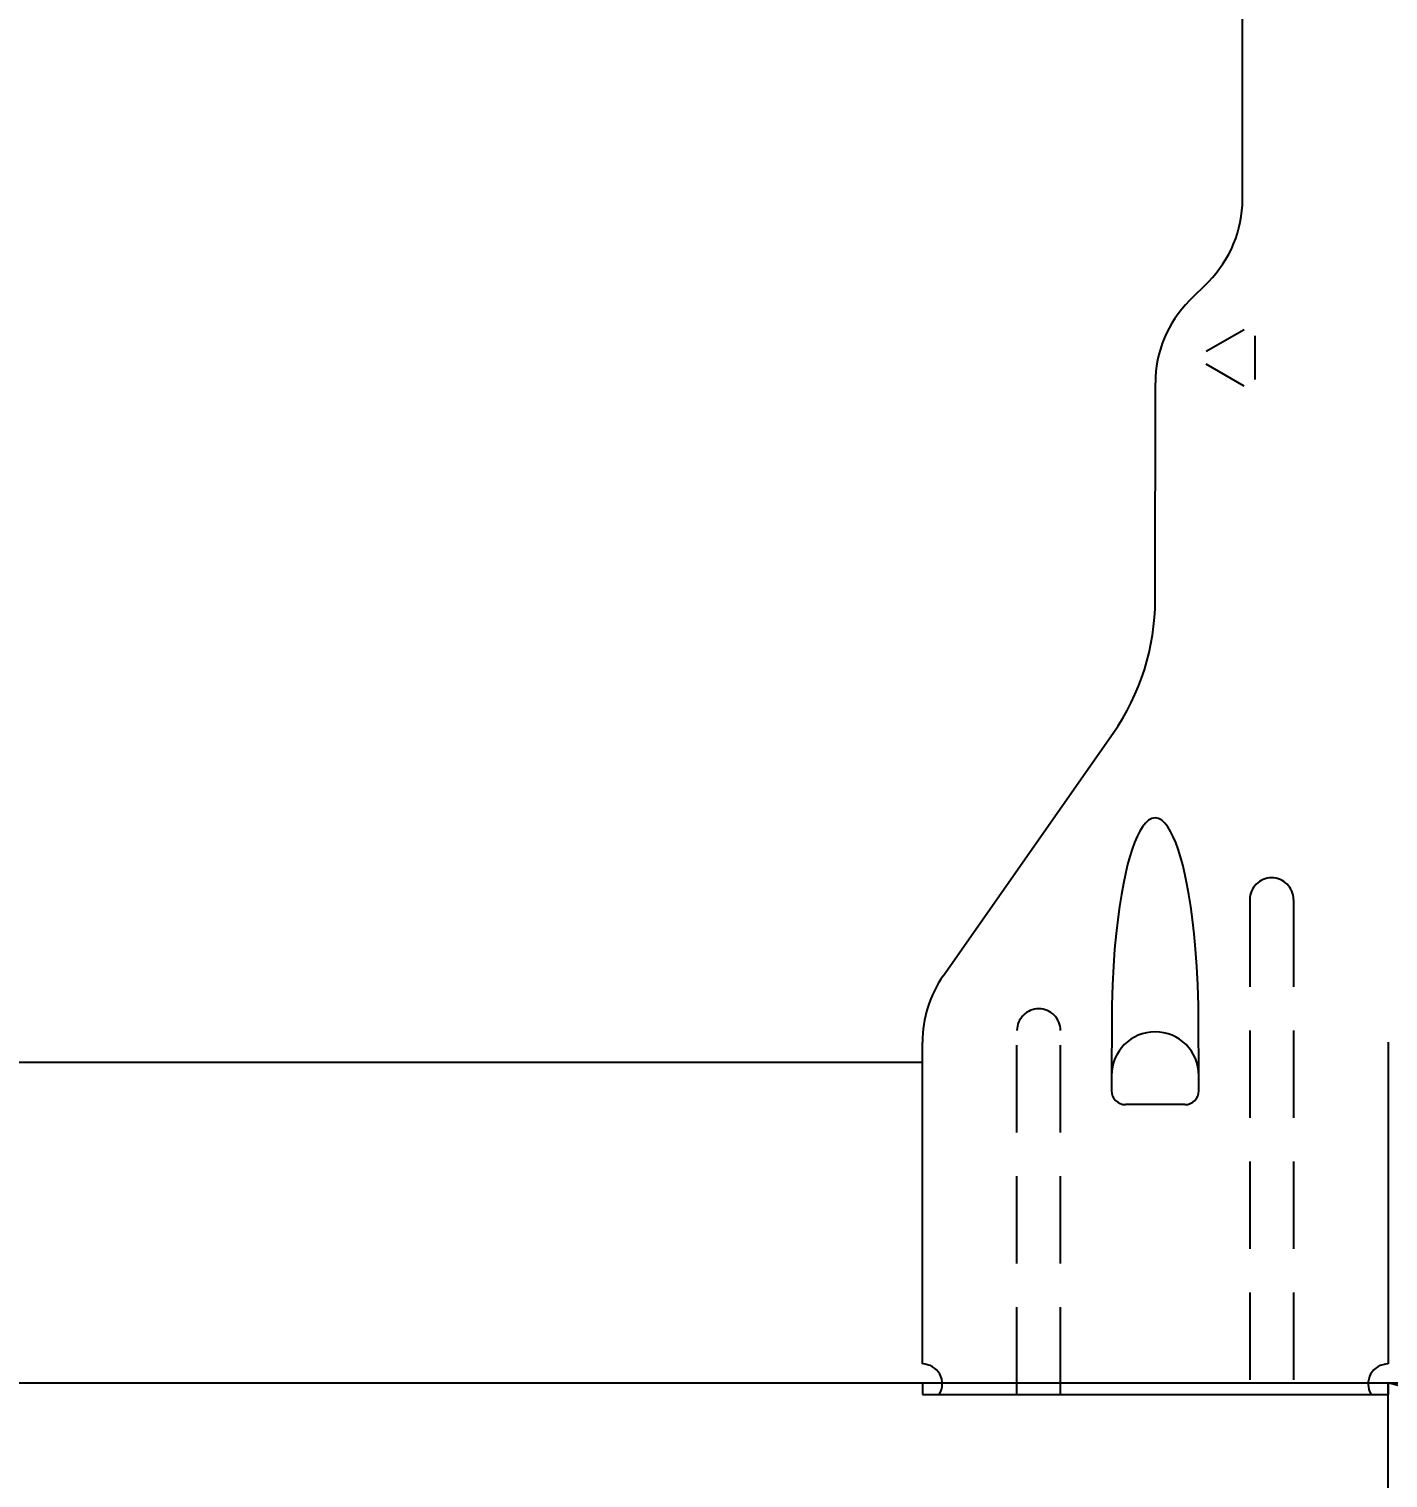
# Model space of a CAD drawing. Header units: inches. Extents: x -2661 to 42767, y -1222 to 9099.
# Drawn here: x -1104.63 to -1098.79, y 2641.67 to 2647.89 of the extents above; entities that cross this region are included whole.
import ezdxf
from ezdxf import colors
from ezdxf.entities.mleader import LeaderData, LeaderLine
from ezdxf.math import Vec2, Vec3

# ---------------------------------------------------------------- set-up
doc = ezdxf.new("R2010")
doc.units = ezdxf.units.IN
doc.header["$LTSCALE"] = 12
doc.header["$MEASUREMENT"] = 0
doc.linetypes.add('HIDDEN2', pattern=[0.1875, 0.125, -0.0625])
doc.linetypes.add('HIDDEN4', pattern=[0.09375, 0.0625, -0.03125])
doc.layers.get('0').update_dxf_attribs({"linetype": 'CONTINUOUS'})
doc.layers.add('DESIGNER COMMENTS', color=221, linetype='CONTINUOUS', plot=False)
for name, color, linetype in [('S-ANNO-NOTE', 4, 'CONTINUOUS'), ('S-SIMPSON', 2, 'CONTINUOUS'), ('S-WOOD', 3, 'CONTINUOUS')]:
    doc.layers.add(name, color=color, linetype=linetype)
doc.styles.add('Arial', font='arial.ttf', dxfattribs={"width": 0.85})

# ---------------------------------------------------------------- blocks, each defined once
blk = doc.blocks.new('*U1284')
blk.add_lwpolyline([(1.5, -5.5), (0, -5.5), (0, 0), (1.5, 0)], close=True)
at = {"layer": 'S-WOOD', "color": 2}
for p, q in [((1.5, -5.5), (0, 0)), ((1.5, 0), (0, -5.5))]:
    blk.add_line(p, q, dxfattribs=at)
blk = doc.blocks.new('IUS-11-78-Right')
for p, q in [((-0.875, -6.7929), (-0.875, -0.6908)), ((-1.1028, -7.2278), (-1.0214, -7.1464)), ((-0.8677, -7.3527), (-1.0304, -7.4467)), ((-0.8208, -7.5672), (-0.8208, -7.3793)), ((-0.8677, -7.5948), (-1.0304, -7.5008)), ((-1.25, -8.5123), (-1.2493, -7.581)), ((-2.1596, -10.1259), (-1.4308, -9.0851)), ((-1.2782, -9.4589), (-1.2918, -9.4712)), ((-1.264, -9.4512), (-1.2782, -9.4589)), ((-1.2498, -9.4488), (-1.264, -9.4512)), ((-1.2356, -9.4515), (-1.2498, -9.4488)), ((-1.2215, -9.4594), (-1.2356, -9.4515)), ((-1.3163, -9.5067), (-1.3276, -9.5292)), ((-1.3044, -9.4873), (-1.3163, -9.5067)), ((-1.2918, -9.4712), (-1.3044, -9.4873)), ((-1.208, -9.4719), (-1.2215, -9.4594)), ((-1.1954, -9.4881), (-1.208, -9.4719)), ((-1.1836, -9.5075), (-1.1954, -9.4881)), ((-1.1724, -9.53), (-1.1836, -9.5075)), ((-1.3487, -9.5832), (-1.3587, -9.615)), ((-1.3383, -9.5547), (-1.3487, -9.5832)), ((-1.3276, -9.5292), (-1.3383, -9.5547)), ((-1.1617, -9.5555), (-1.1724, -9.53)), ((-1.1514, -9.5841), (-1.1617, -9.5555)), ((-1.3587, -9.615), (-1.3683, -9.6501)), ((-1.1415, -9.6158), (-1.1514, -9.5841)), ((-1.1319, -9.6509), (-1.1415, -9.6158)), ((-1.3776, -9.6888), (-1.3865, -9.7314)), ((-1.3683, -9.6501), (-1.3776, -9.6888)), ((-1.1226, -9.6896), (-1.1319, -9.6509)), ((-1.1137, -9.7321), (-1.1226, -9.6896)), ((-1.3865, -9.7314), (-1.395, -9.778)), ((-1.1052, -9.7787), (-1.1137, -9.7321)), ((-1.4032, -9.8291), (-1.4108, -9.8851)), ((-1.395, -9.778), (-1.4032, -9.8291)), ((-1.0971, -9.8297), (-1.1052, -9.7787)), ((-1.0895, -9.8856), (-1.0971, -9.8297)), ((-1.4108, -9.8851), (-1.4178, -9.9463)), ((-1.0825, -9.9467), (-1.0895, -9.8856)), ((-1.4178, -9.9463), (-1.4241, -10.0132)), ((-1.0763, -10.0136), (-1.0825, -9.9467)), ((-1.4241, -10.0132), (-1.4295, -10.0864)), ((-1.0709, -10.0868), (-1.0763, -10.0136)), ((-1.4295, -10.0864), (-1.4337, -10.1666)), ((-1.0666, -10.1668), (-1.0709, -10.0868)), ((-1.4337, -10.1666), (-1.4366, -10.2544)), ((-1.0638, -10.2545), (-1.0666, -10.1668)), ((-1.4366, -10.2544), (-1.4375, -10.6207)), ((-1.0625, -10.6207), (-1.0638, -10.2545)), ((-2.25, -11.7945), (-2.25, -10.4126)), ((-0.25, -10.4119), (-0.25, -11.7945)), ((-1.1225, -10.6807), (-1.3775, -10.6807)), ((-2.25, -11.875), (-2.25, -11.925)), ((-0.25, -11.875), (-0.25, -11.925)), ((-2.25, -11.925), (-0.25, -11.925))]:
    blk.add_line(p, q)
at = {"linetype": 'HIDDEN4', "ltscale": 0.5}
for p, q in [((-0.8438, -9.8), (-0.8438, -11.925)), ((-0.6562, -9.8), (-0.6562, -11.925)), ((-1.8438, -11.925), (-1.8438, -10.3625)), ((-1.6562, -11.925), (-1.6562, -10.3625))]:
    blk.add_line(p, q, dxfattribs=at)
at = {"linetype": 'Continuous'}
for p, q in [((-2.25, -11.875), (-2.1646, -11.875)), ((-0.3354, -11.875), (-0.25, -11.875))]:
    blk.add_line(p, q, dxfattribs=at)
for centre, radius, start, end in [((-1.375, -6.7929), 0.5, 315, 0), ((-0.7493, -7.5814), 0.5, 135, 179.95491), ((-2.25, -8.5116), 1, 325, 359.95491), ((-1.75, -10.4126), 0.5, 145, 180), ((-1.25, -10.5557), 0.1875, 0, 180), ((-1.25, -10.5557), 0.1875, 0, 180), ((-1.3775, -10.6207), 0.06, 180, 270), ((-1.1225, -10.6207), 0.06, 270, 0), ((-2.25, -11.88), 0.0855, 328.24314, 90), ((-0.25, -11.88), 0.0855, 90, 211.75686)]:
    blk.add_arc(centre, radius, start, end)
at = {"linetype": 'HIDDEN2'}
for centre in [(-0.75, -9.8), (-1.75, -10.3625)]:
    blk.add_arc(centre, 0.0938, 0, 180, dxfattribs=at)
blk = doc.blocks.new('*U1395')
at = {"layer": 'S-SIMPSON', "xscale": -1}
blk.add_blockref('IUS-11-78-Right', (0, 0), dxfattribs=at)

msp = doc.modelspace()

# ---------------------------------------------------------------- linework, layer by layer
at = {"layer": 'S-WOOD'}
msp.add_lwpolyline([(-1136.29159, 2642.07881), (-1098.54159, 2642.07881), (-1098.54159, 2653.95381), (-1136.29159, 2653.95381)], dxfattribs=at)
at = {"layer": 'S-WOOD', "color": 2}
msp.add_lwpolyline([(-1100.79159, 2643.45381), (-1136.29159, 2643.45381)], dxfattribs=at)

# ---------------------------------------------------------------- block references
at = {"layer": 'S-SIMPSON', "xscale": -1}
msp.add_blockref('*U1395', (-1098.54159, 2653.95381), dxfattribs=at)
at = {"layer": 'S-WOOD', "rotation": 270}
msp.add_blockref('*U1284', (-1093.29159, 2642.07881), dxfattribs=at)

# ---------------------------------------------------------------- leaders
at = {"layer": 'DESIGNER COMMENTS'}
ml = msp.add_multileader_mtext('Standard', dxfattribs=at)
ml.set_content('\\A1;{\\C221;**OR REMOVE BLOCKING  AND CHECK STEEL BEAM FOR COMPRESSION/FULLY UNBRACED**}', color=4, style='Arial')
ml.set_leader_properties(color=2)
ml.build(insert=Vec2(0, 0))
ml.multileader.update_dxf_attribs({"dogleg_length": 0.36, "arrow_head_size": 1.3125, "scale": 12})
ctx = ml.context
ctx.base_point, ctx.scale, ctx.char_height, ctx.arrow_head_size, ctx.landing_gap_size, ctx.plane_origin = Vec3(-919.29777, 2809.54938), 12, 1.125, 1.3125, 1.08, Vec3(-896.24507, 3109.25481)
ctx.text_align_type = 2
notes = []
notes.append((ctx, [(0, (0, 0, 0), (0, 0), (1, 0), 1, [])]))
ctx.mtext.insert, ctx.mtext.width, ctx.mtext.alignment, ctx.mtext.flow_direction = Vec3(-900.59759, 2810.12148), 18.6130968, 3, 5
ml = msp.add_multileader_mtext('Standard', dxfattribs=at)
ml.set_content('\\A1;{\\C221;**OR REMOVE BLOCKING  AND CHECK STEEL BEAM FOR COMPRESSION/FULLY UNBRACED**}', color=4, style='Arial')
ml.set_leader_properties(color=2)
ml.build(insert=Vec2(0, 0))
ml.multileader.update_dxf_attribs({"dogleg_length": 0.36, "arrow_head_size": 1.3125, "scale": 12})
ctx = ml.context
ctx.base_point, ctx.scale, ctx.char_height, ctx.arrow_head_size, ctx.landing_gap_size, ctx.plane_origin = Vec3(-899.76304, 2702.80006), 12, 1.125, 1.3125, 1.08, Vec3(-876.71034, 3002.50548)
ctx.text_align_type = 2
notes.append((ctx, [(0, (0, 0, 0), (0, 0), (1, 0), 1, [])]))
ctx.mtext.insert, ctx.mtext.width, ctx.mtext.alignment, ctx.mtext.flow_direction = Vec3(-881.06286, 2703.37215), 18.6130968, 3, 5
at = {"layer": 'S-ANNO-NOTE'}
ml = msp.add_multileader_mtext('Standard', dxfattribs=at)
ml.set_content('"A35" CLIPS PER SHEAR WALL SCHEDULE', color=4, style='Arial')
ml.set_leader_properties(color=2)
ml.build(insert=Vec2(0, 0))
ml.multileader.update_dxf_attribs({"dogleg_length": 0.125, "arrow_head_size": 1.3125, "scale": 12})
ctx = ml.context
ctx.base_point, ctx.scale, ctx.char_height, ctx.arrow_head_size, ctx.landing_gap_size, ctx.plane_origin = Vec3(-1037.67543, 2628.37827), 12, 1.125, 1.3125, 1.08, Vec3(-1021.98513, 2857.73007)
ctx.text_align_type = 2
notes.append((ctx, [(1, (1, 1, 0), (-1018.44473, 2628.37827), (-1, 0), 1.5, [(0, [(-1001.95828, 2642.53328), (-1005.39032, 2646.59654)], 0, [])])]))
ctx.mtext.insert, ctx.mtext.width, ctx.mtext.defined_height, ctx.mtext.alignment, ctx.mtext.flow_direction = Vec3(-1021.02473, 2628.95036), 17.8960953, 4.07586, 3, 5
ml = msp.add_multileader_mtext('Standard', dxfattribs=at)
ml.set_content('\\A1;JOIST PER PLAN', color=4, style='Arial')
ml.set_leader_properties(color=2)
ml.build(insert=Vec2(0, 0))
ml.multileader.update_dxf_attribs({"dogleg_length": 0.36, "arrow_head_size": 1.3125, "scale": 12})
ctx = ml.context
ctx.base_point, ctx.scale, ctx.char_height, ctx.arrow_head_size, ctx.landing_gap_size, ctx.plane_origin = Vec3(-1032.72328, 2634.37827), 12, 1.125, 1.3125, 1.08, Vec3(-972.19653, 2932.33919)
ctx.text_align_type = 2
notes.append((ctx, [(0, (1, 1, 0), (-1018.44473, 2634.37827), (-1, 0), 1.5, [(0, [(-1013.49115, 2641.95514)], 0, [])])]))
ctx.mtext.insert, ctx.mtext.width, ctx.mtext.alignment, ctx.mtext.flow_direction = Vec3(-1021.02473, 2634.95036), 17.75, 3, 5
for ctx, leaders in notes:
    for number, flags, end, landing, length, lines in leaders:
        leader = LeaderData()
        leader.index, (leader.has_last_leader_line, leader.has_dogleg_vector, leader.attachment_direction) = number, flags
        leader.last_leader_point, leader.dogleg_vector, leader.dogleg_length = Vec3(end), Vec3(landing), length
        for number, points, colour, breaks in lines:
            line = LeaderLine()
            line.index, line.vertices, line.color, line.breaks = number, Vec3.list(points), colors.encode_raw_color(colour), breaks
            leader.lines.append(line)
        ctx.leaders.append(leader)

doc.saveas('drawing.dxf')
